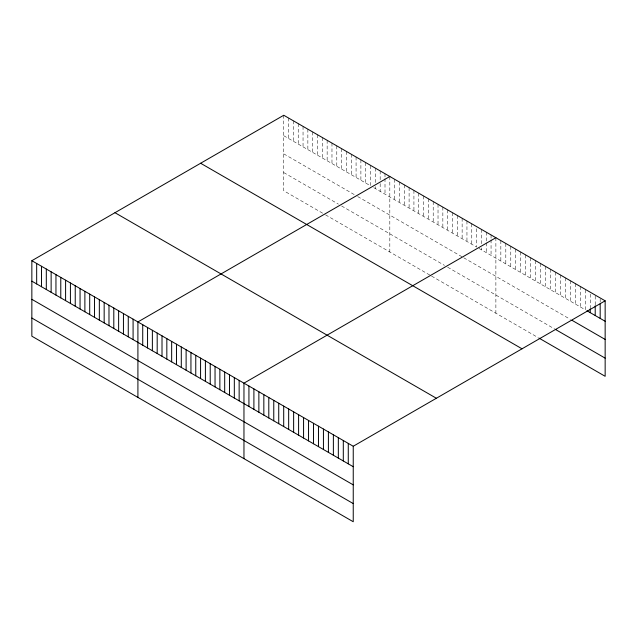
<?xml version="1.0" encoding="UTF-8"?>
<svg xmlns="http://www.w3.org/2000/svg" width="637" height="637" viewBox="0 0 637 637"><rect width="100%" height="100%" fill="white"/><g stroke="black" fill="none" stroke-linecap="round" stroke-linejoin="round"><path stroke-width="0.48" stroke-dasharray="3.19 2.39" d="M283.76 115.257L283.76 190.75L324.743 214.406M283.76 135.721L370.535 185.813L370.535 165.357M373.752 187.676L476.595 247.052L476.595 226.589M479.008 248.438L585.284 309.797L585.284 289.341M283.76 153.875L356.075 195.631M357.683 196.554L462.136 256.862M463.736 257.786L570.378 319.36M283.76 172.587L338.398 204.135M341.615 205.99L444.459 265.366M447.668 267.222L554.652 328.987M325.539 214.868L430.795 275.638M431.599 276.1L538.098 337.586M600.181 298.92L600.181 302.814M595.213 296.054L595.213 304.82M590.252 294.159L590.252 307.798M580.315 286.475L580.315 306.93M575.346 283.608L575.346 304.064M570.378 280.742L570.378 301.197M565.417 277.867L565.417 298.331M560.449 275.001L560.449 295.464M555.48 272.134L555.48 292.59M550.511 269.268L550.511 289.724M545.551 266.401L545.551 286.857M540.582 263.535L540.582 283.991M535.613 260.668L535.613 281.124M530.645 257.794L530.645 278.258M525.676 254.927L525.676 275.391M520.716 252.061L520.716 272.517M515.747 249.194L515.747 269.65M510.778 246.328L510.778 266.784M505.81 243.461L505.81 263.917M500.841 240.595L500.841 261.051M495.881 237.72L495.881 313.213M491.055 234.942L491.055 238.835M491.055 239.815L491.055 255.397M486.238 232.155L486.238 241.901M486.238 242.872L486.238 252.618M481.413 229.376L481.413 243.987M481.413 247.881L481.413 249.831M471.77 223.81L471.77 244.266M466.953 221.023L466.953 241.479M462.136 218.244L462.136 238.7M457.31 215.457L457.31 235.913M452.493 212.678L452.493 233.134M447.668 209.892L447.668 230.347M442.85 207.105L442.85 227.568M438.025 204.326L438.025 224.781M433.208 201.539L433.208 222.002M428.39 198.76L428.39 219.216M423.565 195.973L423.565 216.437M418.748 193.194L418.748 213.65M413.923 190.407L413.923 210.863M409.105 187.628L409.105 208.084M404.28 184.841L404.28 205.297M399.463 182.063L399.463 202.518M394.637 179.276L394.637 199.731M389.82 176.489L389.82 251.981M385.003 173.71L385.003 177.604M385.003 178.583L385.003 194.166M380.178 170.923L380.178 179.69M380.178 183.591L380.178 191.387M375.36 168.144L375.36 182.755M375.36 186.649L375.36 188.6M365.718 162.578L365.718 183.034M360.892 159.791L360.892 180.247M356.075 157.013L356.075 177.468M351.25 154.226L351.25 174.681M346.432 151.439L346.432 171.902M341.615 148.66L341.615 169.116M336.79 145.873L336.79 166.337M331.973 143.094L331.973 163.55M327.147 140.307L327.147 160.771M322.33 137.528L322.33 157.984M317.505 134.741L317.505 155.197M312.687 131.963L312.687 152.418M307.862 129.176L307.862 149.631M303.045 126.397L303.045 146.852M298.227 123.61L298.227 144.066M293.402 120.823L293.402 141.287M288.585 118.044L288.585 138.5"/><path stroke-width="0.96" d="M31.85 260.7L353.24 446.25L353.24 521.743L31.85 336.185L31.85 260.7L283.76 115.257L605.15 300.815L605.15 376.3L538.926 338.064M389.82 176.489L137.91 321.932L137.91 397.416M495.881 237.72L243.963 383.163L243.963 458.656M353.24 446.25L605.15 300.815M586.94 310.752L605.15 321.271M572.034 320.315L605.15 339.433M555.48 329.464L605.15 358.137M200.631 163.255L522.022 348.805M114.979 212.702L436.369 398.26M31.85 281.156L353.24 466.706M31.85 299.318L353.24 484.868M31.85 318.03L353.24 503.58M600.181 303.785L600.181 318.404M595.213 305.792L595.213 315.538M590.252 308.77L590.252 312.663M348.272 443.384L348.272 463.84M343.303 440.517L343.303 460.973M338.335 437.651L338.335 458.107M333.374 434.784L333.374 455.24M328.405 431.91L328.405 452.374M323.437 429.043L323.437 449.507M318.468 426.177L318.468 446.633M313.5 423.31L313.5 443.766M308.539 420.444L308.539 440.9M303.57 417.577L303.57 438.033M298.602 414.711L298.602 435.167M293.633 411.836L293.633 432.3M288.665 408.97L288.665 429.434M283.704 406.103L283.704 426.559M278.735 403.237L278.735 423.693M273.767 400.37L273.767 420.826M268.798 397.504L268.798 417.96M263.837 394.637L263.837 415.093M258.869 391.771L258.869 412.227M253.9 388.896L253.9 409.36M248.932 386.03L248.932 406.494M239.146 380.385L239.146 400.84M234.328 377.598L234.328 398.053M229.503 374.811L229.503 395.274M224.686 372.032L224.686 392.488M219.861 369.245L219.861 389.709M215.043 366.466L215.043 386.922M210.218 363.679L210.218 384.143M205.401 360.9L205.401 381.356M200.575 358.113L200.575 378.569M195.758 355.335L195.758 375.79M190.941 352.548L190.941 373.003M186.115 349.769L186.115 370.224M181.298 346.982L181.298 367.438M176.473 344.195L176.473 364.659M171.656 341.416L171.656 361.872M166.83 338.629L166.83 359.093M162.013 335.85L162.013 356.306M157.188 333.063L157.188 353.527M152.37 330.285L152.37 350.74M147.553 327.498L147.553 347.953M142.728 324.719L142.728 345.174M133.085 319.145L133.085 339.609M128.268 316.366L128.268 336.822M123.443 313.579L123.443 334.043M118.625 310.8L118.625 331.256M113.8 308.013L113.8 328.477M108.983 305.234L108.983 325.69M104.165 302.448L104.165 322.903M99.34 299.669L99.34 320.124M94.523 296.882L94.523 317.337M89.698 294.103L89.698 314.559M84.88 291.316L84.88 311.772M80.055 288.529L80.055 308.993M75.238 285.75L75.238 306.206M70.42 282.963L70.42 303.427M65.595 280.184L65.595 300.64M60.778 277.398L60.778 297.861M55.952 274.619L55.952 295.074M51.135 271.832L51.135 292.287M46.31 269.053L46.31 289.509M41.493 266.266L41.493 286.722M36.667 263.487L36.667 283.943"/></g></svg>
